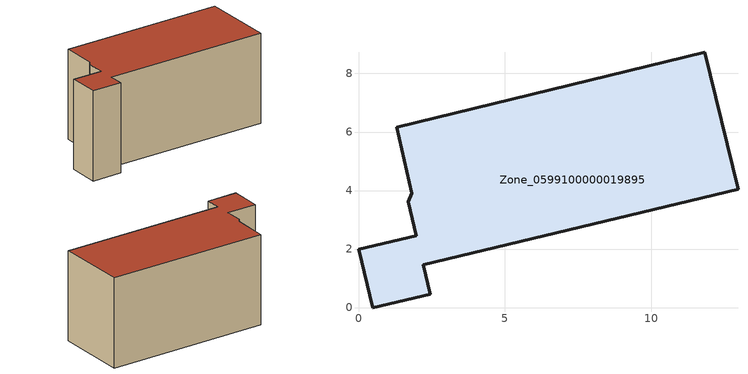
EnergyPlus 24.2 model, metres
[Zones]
Zone_0599100000019895
 floor ground (C_G): 12.97,4.05 2.22,1.46 2.46,0.46 0.48,0 0,1.99 1.98,2.46 1.7,3.62 1.82,3.91 1.31,6.17 11.84,8.72 z0
 wall outside (C_F): 0,1.99 0.48,0 2.46,0.46 2.22,1.46 12.97,4.05 11.84,8.72 1.31,6.17 1.82,3.91 1.7,3.62 1.98,2.46 0,1.99 z0:5.96
 roof outside (C_R): 1.31,6.17 1.82,3.91 1.7,3.62 1.98,2.46 0,1.99 0.48,0 2.46,0.46 2.22,1.46 12.97,4.05 11.84,8.72 z5.96
[BUILDING]
Pand.0599100000019895: North Axis=0; Terrain=City; Loads Convergence Tolerance Value=0.04; Temperature Convergence Tolerance Value=0.4; Solar Distribution=FullExterior; Maximum Number of Warmup Days=25; Minimum Number of Warmup Days=1
[Site:Location]
Rotterdam.The.Hague.AP_ZH_NLD Design_Conditions: Latitude=51.96; Longitude=4.45; Time Zone=1; Elevation=-4.5
[SITE:GROUNDTEMPERATURE:BUILDINGSURFACE]
18, 18, 18, 18, 18, 18, 18, 18, 18, 18, 18, 18
[MATERIAL] Thermal Absorptance=0.9; Solar Absorptance=0.7; Visible Absorptance=0.7
Name | Roughness | Thickness | Conductivity | Density | Specific Heat
G.TI.1975-1991 | MediumSmooth | 0.15 | 0.288461 | 540 | 1210
F.TI.1975-1991 | Rough | 0.3 | 0.230769 | 1920 | 840
R.TI.1975-1991 | MediumRough | 0.2 | 0.153846 | 1500 | 1000
[CONSTRUCTION]
C_G: G.TI.1975-1991
C_F: F.TI.1975-1991
C_R: R.TI.1975-1991
[ZONE]
Zone_0599100000019895: Type=1; Multiplier=1; Ceiling Height=Autocalculate; Volume=Autocalculate; Floor Area=autocalculate; Part of Total Floor Area=Yes
[ZONEINFILTRATION:DESIGNFLOWRATE]
Infil_Zone_0599100000019895: Zone or ZoneList or Space or SpaceList=Zone_0599100000019895; Schedule=AlwaysOn; Design Flow Rate Calculation Method=Flow/Area; Flow Rate per Floor Area=0.003; Constant Term Coefficient=1; Temperature Term Coefficient=0; Velocity Term Coefficient=0; Velocity Squared Term Coefficient=0
[HVACTEMPLATE:ZONE:IDEALLOADSAIRSYSTEM]
Zone_0599100000019895: Maximum Heating Supply Air Temperature=50; Minimum Cooling Supply Air Temperature=13; Maximum Heating Supply Air Humidity Ratio=0.0156; Minimum Cooling Supply Air Humidity Ratio=0.0077; Heating Limit=NoLimit; Cooling Limit=NoLimit; Dehumidification Control Type=ConstantSensibleHeatRatio; Cooling Sensible Heat Ratio=0.7; Dehumidification Setpoint=60; Humidification Control Type=None; Humidification Setpoint=30; Outdoor Air Method=None; Outdoor Air Flow Rate per Person=0.00944; Outdoor Air Flow Rate per Zone Floor Area=0; Outdoor Air Flow Rate per Zone=0; Demand Controlled Ventilation Type=None; Outdoor Air Economizer Type=NoEconomizer; Heat Recovery Type=None; Sensible Heat Recovery Effectiveness=0.7; Latent Heat Recovery Effectiveness=0.65
[ZONECONTROL:THERMOSTAT]
ThermostatControl_Zone_0599100000019895: Zone or ZoneList=Zone_0599100000019895; Control Type Schedule=DualSetpointControlType; Control 1=Thermostat_Zone_0599100000019895; Temperature Difference Between Cutout And Setpoint=0
[THERMOSTATSETPOINT:DUALSETPOINT]
Thermostat_Zone_0599100000019895: Heating Setpoint Temperature Schedule=HeatingSetpoint_Zone_0599100000019895; Cooling Setpoint Temperature Schedule=CoolingSetpoint_Zone_0599100000019895
[SCHEDULE:COMPACT]
HeatingSetpoint_Zone_0599100000019895: Through: 12/31, For: AllDays, Until: 24:00, 21
CoolingSetpoint_Zone_0599100000019895: Through: 12/31, For: AllDays, Until: 24:00, 24
DualSetpointControlType: Through: 12/31, For: AllDays, Until: 24:00, 4
AlwaysOn: Through: 12/31, For: AllDays, Until: 24:00, 1
